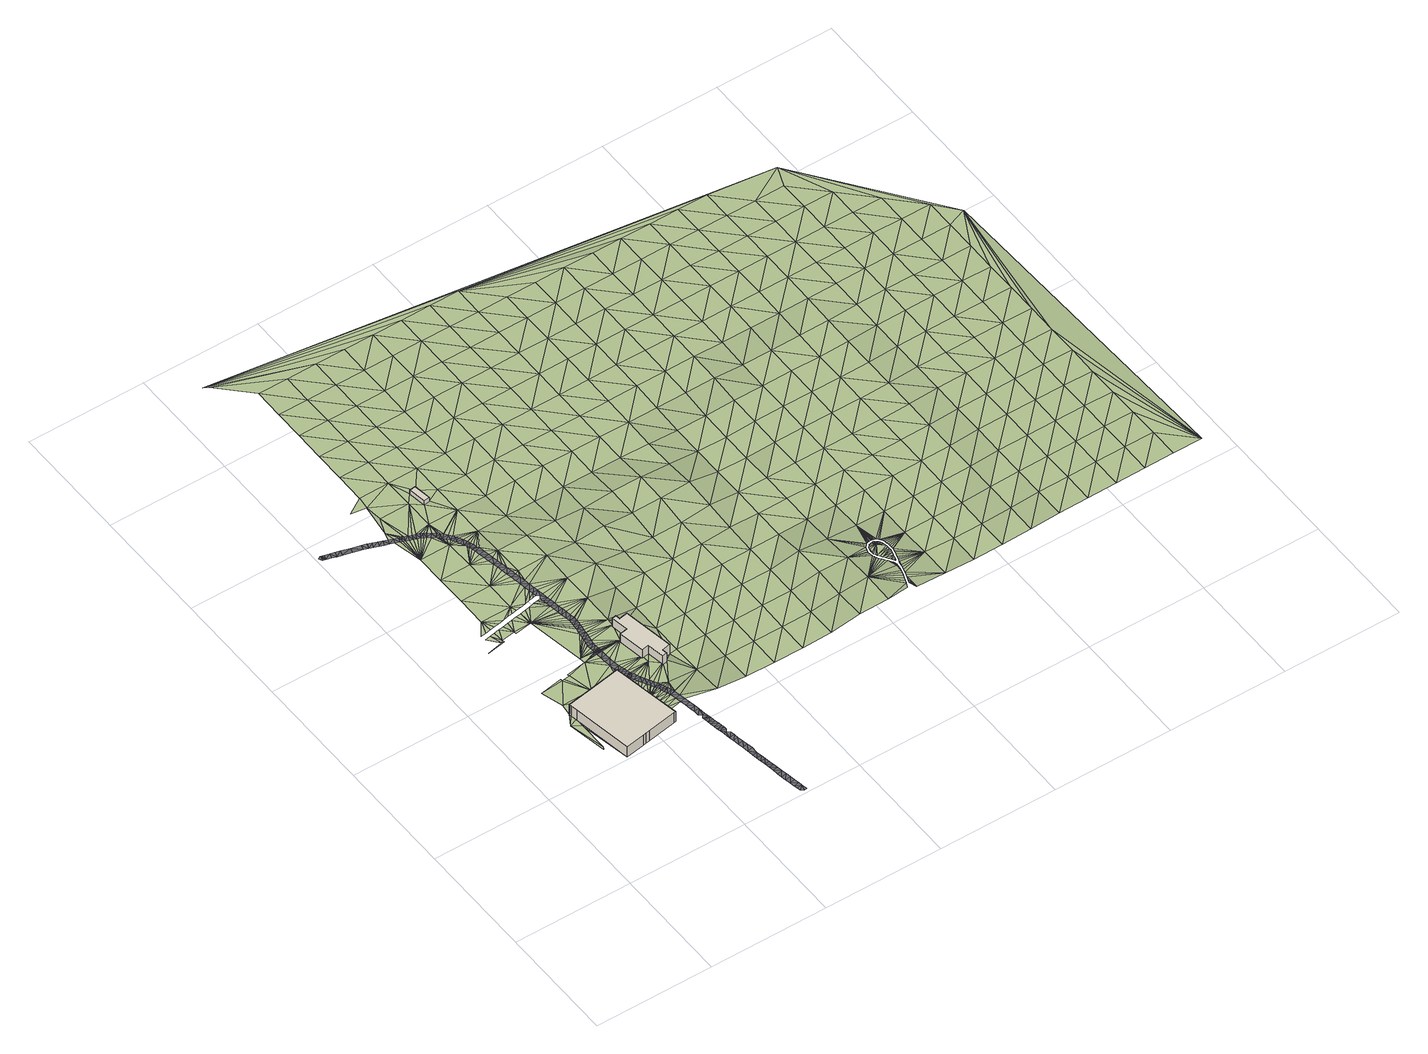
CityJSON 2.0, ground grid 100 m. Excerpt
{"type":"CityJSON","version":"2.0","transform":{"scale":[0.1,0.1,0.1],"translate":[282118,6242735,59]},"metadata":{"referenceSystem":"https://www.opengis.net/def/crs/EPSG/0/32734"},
"CityObjects":{
"building1":{"type":"Building","attributes":{"osm_building":"university","osm_building:levels":"3","osm_address":"Electrical, Electronic and Computer Engineering (Block A) Bellville 7530 Cape Town","plus_code":"4FRW3J9V+4F8","ground_height":64.08,"building_height":9.7,"roof_height":73.78},"geometry":[{"type":"Solid","lod":"1","boundaries":[[[[0,1,2,3]],[[1,4,5,2]],[[4,6,7,5]],[[6,8,9,7]],[[8,10,11,9]],[[10,12,13,11]],[[12,14,15,13]],[[14,16,17,15]],[[16,18,19,17]],[[18,20,21,19]],[[20,22,23,21]],[[22,24,25,23]],[[24,26,27,25]],[[26,28,29,27]],[[28,0,3,29]],[[3,2,5,7,9,11,13,15,17,19,21,23,25,27,29]],[[28,26,24,22,20,18,16,14,12,10,8,6,4,1,0]]]]}]},
"building2":{"type":"Building","attributes":{"osm_building":"grandstand","osm_building:levels":"2","osm_name":"CPUT Athletics Stadium","osm_address":"Bellville 7530 Cape Town","plus_code":"4FRW3J9V+8PF","ground_height":63.76,"building_height":6.9,"roof_height":70.66},"geometry":[{"type":"Solid","lod":"1","boundaries":[[[[30,31,32,33]],[[31,34,35,32]],[[34,36,37,35]],[[36,38,39,37]],[[38,40,41,39]],[[40,42,43,41]],[[42,44,45,43]],[[44,46,47,45]],[[46,48,49,47]],[[48,50,51,49]],[[50,52,53,51]],[[52,30,33,53]],[[33,32,35,37,39,41,43,45,47,49,51,53]],[[52,50,48,46,44,42,40,38,36,34,31,30]]]]}]},
"building3":{"type":"Building","attributes":{"osm_building":"service","osm_building:levels":"1","plus_code":"4FRW3JCV+3GG","ground_height":62.6,"building_height":4.1,"roof_height":66.7},"geometry":[{"type":"Solid","lod":"1","boundaries":[[[[54,55,56,57]],[[55,58,59,56]],[[58,60,61,59]],[[60,54,57,61]],[[57,56,59,61]],[[60,58,55,54]]]]}]},
"terrain1":{"type":"TINRelief","geometry":[{"type":"CompositeSurface","lod":"1","boundaries":[[[62,63,64]],[[65,64,63]],[[65,66,64]],[[65,10,66]],[[66,67,64]],[[68,64,67]],[[68,69,70]],[[70,71,72]],[[72,71,73]],[[69,74,70]],[[70,74,71]],[[75,76,77]],[[78,75,79]],[[71,74,80]],[[79,75,81]],[[82,83,84]],[[75,77,81]],[[74,85,80]],[[79,81,86]],[[84,87,82]],[[86,81,88]],[[69,89,74]],[[82,87,90]],[[88,81,91]],[[85,74,92]],[[90,93,82]],[[85,92,94]],[[91,95,88]],[[93,96,82]],[[95,91,97]],[[82,98,99]],[[97,91,100]],[[101,92,74]],[[74,89,101]],[[102,103,104]],[[105,91,106]],[[96,98,82]],[[107,104,103]],[[107,108,104]],[[108,109,104]],[[110,111,104]],[[112,104,109]],[[112,113,104]],[[104,113,114]],[[104,114,115]],[[104,115,116]],[[104,116,117]],[[104,117,118]],[[105,100,91]],[[118,119,104]],[[119,120,104]],[[104,120,121]],[[121,122,104]],[[123,104,122]],[[123,124,104]],[[124,110,104]],[[125,111,110]],[[111,125,126]],[[126,127,111]],[[111,127,128]],[[111,128,129]],[[129,130,111]],[[89,131,132]],[[98,96,133]],[[134,135,111]],[[136,131,135]],[[137,99,138]],[[111,130,139]],[[100,105,140]],[[141,142,143]],[[144,92,145]],[[131,146,132]],[[132,147,89]],[[148,143,149]],[[150,130,151]],[[136,135,152]],[[151,153,150]],[[150,153,154]],[[131,155,146]],[[154,156,150]],[[155,131,136]],[[157,148,158]],[[135,159,152]],[[160,150,156]],[[133,161,98]],[[89,147,162]],[[89,162,163]],[[164,159,135]],[[165,166,157]],[[167,160,168]],[[168,169,167]],[[167,169,170]],[[111,171,134]],[[172,173,166]],[[163,101,89]],[[170,174,175]],[[175,174,176]],[[175,176,177]],[[173,175,177]],[[178,164,135]],[[101,179,92]],[[135,134,178]],[[180,92,179]],[[111,139,171]],[[92,180,181]],[[132,146,182]],[[99,98,138]],[[132,182,183]],[[132,183,147]],[[105,184,140]],[[181,185,92]],[[105,186,184]],[[187,92,185]],[[188,92,187]],[[139,130,150]],[[92,188,189]],[[92,189,145]],[[145,190,144]],[[149,143,142]],[[161,191,98]],[[190,192,144]],[[150,160,167]],[[144,192,193]],[[149,158,148]],[[167,170,175]],[[194,186,144]],[[172,166,195]],[[195,166,196]],[[173,197,175]],[[158,165,157]],[[196,166,165]],[[172,197,173]],[[198,144,193]],[[144,198,199]],[[199,200,144]],[[201,202,203]],[[186,204,184]],[[200,205,144]],[[206,144,205]],[[191,207,98]],[[208,209,210]],[[201,203,211]],[[212,189,188]],[[206,213,144]],[[211,203,214]],[[194,144,213]],[[186,215,204]],[[216,203,137]],[[209,217,210]],[[214,203,218]],[[138,219,137]],[[207,220,98]],[[210,217,221]],[[222,218,203]],[[210,221,223]],[[224,186,194]],[[203,225,222]],[[224,226,186]],[[227,228,229]],[[228,227,230]],[[210,223,231]],[[232,215,186]],[[230,233,228]],[[186,226,234]],[[235,236,229]],[[237,236,235]],[[238,228,233]],[[235,239,237]],[[240,241,242]],[[243,242,241]],[[235,244,239]],[[238,245,228]],[[246,242,243]],[[247,225,203]],[[186,234,248]],[[242,246,249]],[[249,250,242]],[[250,251,242]],[[251,252,242]],[[228,245,253]],[[216,137,219]],[[252,254,242]],[[255,242,254]],[[256,186,248]],[[257,194,213]],[[253,258,228]],[[256,259,186]],[[260,194,257]],[[247,203,261]],[[262,138,98]],[[186,259,263]],[[244,264,265]],[[231,266,210]],[[267,194,260]],[[186,263,268]],[[220,269,98]],[[186,268,270]],[[264,271,265]],[[223,272,231]],[[273,186,270]],[[203,274,261]],[[224,194,267]],[[186,273,232]],[[275,271,264]],[[264,276,275]],[[264,277,276]],[[258,278,279]],[[264,280,277]],[[274,203,281]],[[280,264,282]],[[283,282,264]],[[283,264,284]],[[264,285,284]],[[240,279,278]],[[286,287,266]],[[264,288,285]],[[264,289,288]],[[281,203,216]],[[290,215,232]],[[291,289,264]],[[235,229,228]],[[292,293,294]],[[242,279,240]],[[295,296,220]],[[269,262,98]],[[235,264,244]],[[138,297,219]],[[290,298,299]],[[228,258,279]],[[290,232,298]],[[263,270,268]],[[300,301,293]],[[295,302,303]],[[300,255,301]],[[269,220,296]],[[304,291,305]],[[138,262,306]],[[306,307,138]],[[308,304,305]],[[299,298,309]],[[307,310,138]],[[311,308,305]],[[303,296,295]],[[312,299,309]],[[242,255,300]],[[310,313,138]],[[138,313,314]],[[311,305,315]],[[303,302,316]],[[314,297,138]],[[317,231,272]],[[272,318,317]],[[319,320,315]],[[321,322,323]],[[266,231,317]],[[216,324,281]],[[291,264,305]],[[319,325,320]],[[326,216,219]],[[327,279,242]],[[318,321,317]],[[328,323,322]],[[328,329,323]],[[228,330,235]],[[319,331,325]],[[332,219,297]],[[216,333,324]],[[319,334,331]],[[335,323,329]],[[332,336,219]],[[333,216,337]],[[338,219,336]],[[334,319,339]],[[340,219,338]],[[319,341,339]],[[323,335,342]],[[330,228,279]],[[343,337,216]],[[344,341,319]],[[340,345,219]],[[292,300,293]],[[219,345,346]],[[342,347,323]],[[346,326,219]],[[343,216,348]],[[349,323,347]],[[216,350,348]],[[350,216,351]],[[327,242,300]],[[352,351,216]],[[286,266,353]],[[323,349,354]],[[216,355,352]],[[319,315,305]],[[216,326,355]],[[344,356,357]],[[358,357,356]],[[359,358,356]],[[323,354,360]],[[317,321,323]],[[356,361,359]],[[362,323,360]],[[363,361,356]],[[363,356,364]],[[305,264,365]],[[323,362,366]],[[356,367,364]],[[368,369,370]],[[371,367,356]],[[372,368,370]],[[370,373,372]],[[373,370,374]],[[375,286,353]],[[356,344,319]],[[371,376,377]],[[378,327,50]],[[317,353,266]],[[376,379,377]],[[380,379,376]],[[381,374,382]],[[376,383,380]],[[384,381,382]],[[376,385,383]],[[374,370,382]],[[382,386,384]],[[376,387,385]],[[388,319,305]],[[389,386,382]],[[50,327,300]],[[389,382,390]],[[391,390,382]],[[392,391,382]],[[393,394,395]],[[323,54,317]],[[387,396,369]],[[394,393,397]],[[397,398,394]],[[366,399,400]],[[401,394,398]],[[366,400,323]],[[400,399,402]],[[319,388,403]],[[394,404,392]],[[405,394,401]],[[375,406,407]],[[356,376,371]],[[408,403,388]],[[409,404,394]],[[394,405,410]],[[394,410,411]],[[394,411,412]],[[394,412,413]],[[394,414,409]],[[413,414,394]],[[400,402,415]],[[370,369,396]],[[400,415,395]],[[300,416,50]],[[382,394,392]],[[406,375,353]],[[54,60,317]],[[353,317,60]],[[300,292,417]],[[54,323,400]],[[382,370,396]],[[50,418,403]],[[394,400,395]],[[396,387,376]],[[50,416,418]],[[419,420,407]],[[403,421,319]],[[353,60,58]],[[356,319,422]],[[292,423,417]],[[406,419,407]],[[400,424,54]],[[300,425,416]],[[382,426,394]],[[403,418,421]],[[427,420,428]],[[422,319,421]],[[426,382,396]],[[429,58,424]],[[353,58,430]],[[424,400,429]],[[356,431,376]],[[430,406,353]],[[417,425,300]],[[419,428,420]],[[432,418,416]],[[400,394,433]],[[434,435,436]],[[376,431,396]],[[437,434,427]],[[430,58,429]],[[431,356,422]],[[433,394,426]],[[438,436,439]],[[419,406,440]],[[416,425,432]],[[428,437,427]],[[421,418,441]],[[429,400,442]],[[406,430,440]],[[423,443,417]],[[444,426,396]],[[433,442,400]],[[428,419,445]],[[432,441,418]],[[444,396,431]],[[437,435,434]],[[421,446,422]],[[447,430,429]],[[448,443,423]],[[440,445,419]],[[449,425,417]],[[450,433,426]],[[447,429,442]],[[435,439,436]],[[422,446,431]],[[428,451,437]],[[446,421,441]],[[444,450,426]],[[440,430,452]],[[443,449,417]],[[445,451,428]],[[425,453,432]],[[452,430,447]],[[454,444,431]],[[442,433,455]],[[435,437,456]],[[450,457,433]],[[458,445,440]],[[425,449,453]],[[454,431,446]],[[451,456,437]],[[432,459,441]],[[433,457,455]],[[458,440,452]],[[438,439,460]],[[443,448,461]],[[462,447,442]],[[450,444,463]],[[451,445,464]],[[432,453,459]],[[465,444,454]],[[456,439,435]],[[446,441,466]],[[461,448,467]],[[442,455,462]],[[464,445,458]],[[449,443,468]],[[452,447,469]],[[444,465,463]],[[454,446,466]],[[470,457,450]],[[471,456,451]],[[466,441,459]],[[461,468,443]],[[447,462,469]],[[471,451,464]],[[472,453,449]],[[473,458,452]],[[450,463,470]],[[460,474,438]],[[454,475,465]],[[457,476,455]],[[477,439,456]],[[449,468,472]],[[466,475,454]],[[452,469,473]],[[477,456,471]],[[453,478,459]],[[455,476,462]],[[464,458,479]],[[457,470,476]],[[480,461,467]],[[465,481,463]],[[453,472,478]],[[465,475,481]],[[458,473,479]],[[460,439,477]],[[459,482,466]],[[483,471,464]],[[480,467,484]],[[468,461,485]],[[463,486,470]],[[474,487,438]],[[488,469,462]],[[476,489,462]],[[482,459,478]],[[481,486,463]],[[464,479,483]],[[490,475,466]],[[469,488,473]],[[477,471,491]],[[485,461,480]],[[462,489,488]],[[468,492,472]],[[476,470,493]],[[466,482,490]],[[486,494,470]],[[471,483,491]],[[495,481,475]],[[474,460,477]],[[468,485,492]],[[472,496,478]],[[476,493,489]],[[497,479,473]],[[470,494,493]],[[488,498,473]],[[487,499,438]],[[484,500,480]],[[495,475,490]],[[477,491,474]],[[478,496,482]],[[501,486,481]],[[479,497,483]],[[472,492,496]],[[473,498,497]],[[502,488,489]],[[500,484,503]],[[485,480,504]],[[486,501,494]],[[481,495,501]],[[493,502,489]],[[482,505,490]],[[506,498,488]],[[507,491,483]],[[504,480,500]],[[505,482,496]],[[497,508,483]],[[485,509,492]],[[499,510,438]],[[488,502,506]],[[490,511,495]],[[494,512,493]],[[491,507,474]],[[494,501,513]],[[483,508,507]],[[514,497,498]],[[485,504,509]],[[511,490,505]],[[492,515,496]],[[502,493,512]],[[494,513,512]],[[514,498,506]],[[500,503,516]],[[495,517,501]],[[518,508,497]],[[492,509,515]],[[517,495,511]],[[507,487,474]],[[519,505,496]],[[506,502,520]],[[516,503,521]],[[497,514,518]],[[522,504,500]],[[513,501,523]],[[502,512,520]],[[524,507,508]],[[496,515,519]],[[501,517,523]],[[509,504,522]],[[505,525,511]],[[522,500,516]],[[508,518,524]],[[514,506,526]],[[520,527,506]],[[512,513,528]],[[529,487,507]],[[505,519,525]],[[530,513,523]],[[517,511,531]],[[514,526,518]],[[526,506,527]],[[507,524,529]],[[532,516,521]],[[515,509,533]],[[528,520,512]],[[522,534,509]],[[513,530,528]],[[532,521,535]],[[511,525,531]],[[515,533,519]],[[536,523,517]],[[518,537,524]],[[534,533,509]],[[487,529,499]],[[516,538,522]],[[539,516,532]],[[540,527,520]],[[541,516,539]],[[526,537,518]],[[541,542,516]],[[523,536,530]],[[543,516,542]],[[517,531,536]],[[516,544,538]],[[528,540,520]],[[544,516,545]],[[545,516,546]],[[547,546,516]],[[547,516,548]],[[549,516,543]],[[548,516,550]],[[550,516,551]],[[525,519,552]],[[553,516,549]],[[522,554,534]],[[555,551,516]],[[524,556,529]],[[553,555,516]],[[522,538,557]],[[522,557,558]],[[522,558,559]],[[560,522,559]],[[561,562,563]],[[560,564,522]],[[565,522,564]],[[566,522,565]],[[567,522,566]],[[522,567,568]],[[561,563,569]],[[522,568,570]],[[522,570,571]],[[563,572,569]],[[519,533,552]],[[522,571,573]],[[573,574,522]],[[522,574,575]],[[575,554,522]],[[537,556,524]],[[576,528,530]],[[577,526,527]],[[578,527,540]],[[534,554,579]],[[579,580,534]],[[499,529,581]],[[580,582,534]],[[582,583,534]],[[549,584,553]],[[583,585,534]],[[530,536,576]],[[586,587,588]],[[553,584,589]],[[590,591,555]],[[590,555,553]],[[553,589,592]],[[593,590,553]],[[553,592,594]],[[594,593,553]],[[525,595,531]],[[596,572,563]],[[597,525,552]],[[598,599,600]],[[588,598,600]],[[600,599,601]],[[577,527,578]],[[556,581,529]],[[586,588,600]],[[534,585,602]],[[596,603,572]],[[604,605,606]],[[605,607,608]],[[609,610,611]],[[534,612,533]],[[600,613,586]],[[601,614,615]],[[616,617,618]],[[619,620,621]],[[622,619,623]],[[619,622,620]],[[614,604,624]],[[625,537,526]],[[608,607,616]],[[626,618,617]],[[626,623,618]],[[619,618,623]],[[627,613,600]],[[628,627,629]],[[616,618,630]],[[631,603,596]],[[631,596,632]],[[608,616,630]],[[629,627,600]],[[608,606,605]],[[604,606,633]],[[600,601,634]],[[635,540,528]],[[636,629,600]],[[633,637,604]],[[525,597,595]],[[528,576,638]],[[637,624,604]],[[600,639,636]],[[615,614,624]],[[601,615,634]],[[602,585,640]],[[602,640,641]],[[642,639,600]],[[643,632,644]],[[602,641,645]],[[642,600,646]],[[536,531,647]],[[644,648,643]],[[602,645,649]],[[650,646,600]],[[534,602,612]],[[651,648,644]],[[652,650,600]],[[602,649,653]],[[653,654,602]],[[526,577,625]],[[644,610,651]],[[655,656,657]],[[581,510,499]],[[652,600,658]],[[658,600,659]],[[602,654,660]],[[600,634,661]],[[662,659,600]],[[663,600,661]],[[663,662,600]],[[644,611,610]],[[602,660,664]],[[552,533,665]],[[540,635,578]],[[666,556,537]],[[655,602,664]],[[657,602,655]],[[657,667,602]],[[644,668,611]],[[602,667,669]],[[638,635,528]],[[668,644,670]],[[644,671,670]],[[669,672,602]],[[672,673,602]],[[602,673,674]],[[674,675,602]],[[676,602,675]],[[677,671,644]],[[678,677,644]],[[644,632,596]],[[679,678,644]],[[531,595,647]],[[679,644,680]],[[680,644,681]],[[552,665,597]],[[576,536,682]],[[683,681,644]],[[556,666,581]],[[683,644,684]],[[665,533,612]],[[537,625,666]],[[684,685,686]],[[687,686,685]],[[685,688,687]],[[438,510,689]],[[685,690,688]],[[690,685,691]],[[692,685,693]],[[685,692,694]],[[695,691,685]],[[696,685,694]],[[695,685,697]],[[698,685,696]],[[697,685,699]],[[700,699,685]],[[701,700,685]],[[698,702,685]],[[702,701,685]],[[576,682,638]],[[577,578,703]],[[704,705,676]],[[682,536,647]],[[704,706,705]],[[635,707,578]],[[708,705,706]],[[708,693,705]],[[676,705,602]],[[684,644,685]],[[709,510,581]],[[595,597,710]],[[577,703,625]],[[665,711,597]],[[703,578,707]],[[581,666,709]],[[612,602,712]],[[705,693,685]],[[713,644,596]],[[635,638,714]],[[597,711,710]],[[682,715,638]],[[716,647,595]],[[602,705,712]],[[717,665,612]],[[714,707,635]],[[666,625,718]],[[713,596,719]],[[714,638,715]],[[703,720,625]],[[644,721,685]],[[595,710,716]],[[709,722,510]],[[723,682,647]],[[718,709,666]],[[717,612,712]],[[625,720,718]],[[724,711,665]],[[721,644,713]],[[685,725,705]],[[726,703,707]],[[723,647,716]],[[727,707,714]],[[728,715,682]],[[665,717,724]],[[729,710,711]],[[725,685,721]],[[726,707,727]],[[722,709,718]],[[705,730,712]],[[731,720,703]],[[682,723,728]],[[713,719,732]],[[733,714,715]],[[711,724,729]],[[722,734,510]],[[717,712,730]],[[716,710,735]],[[705,725,730]],[[703,726,731]],[[736,718,720]],[[732,719,737]],[[733,715,728]],[[738,721,713]],[[739,727,714]],[[710,729,735]],[[724,717,740]],[[723,716,741]],[[720,731,736]],[[726,727,739]],[[734,722,718]],[[738,713,732]],[[717,730,740]],[[714,733,739]],[[725,721,742]],[[723,741,728]],[[741,716,735]],[[510,734,743]],[[718,736,734]],[[724,744,729]],[[731,726,745]],[[742,721,738]],[[740,746,724]],[[730,725,747]],[[728,748,733]],[[739,745,726]],[[749,732,737]],[[724,746,744]],[[748,728,741]],[[747,740,730]],[[750,735,729]],[[736,731,751]],[[725,742,747]],[[733,752,739]],[[749,737,753]],[[745,751,731]],[[732,754,738]],[[729,744,750]],[[752,733,748]],[[743,755,510]],[[756,746,740]],[[757,741,735]],[[734,736,758]],[[759,745,739]],[[749,754,732]],[[740,747,756]],[[751,758,736]],[[760,742,738]],[[757,735,750]],[[759,739,752]],[[761,748,741]],[[744,746,762]],[[760,738,754]],[[438,689,763]],[[764,746,756]],[[758,743,734]],[[742,765,747]],[[766,751,745]],[[741,757,761]],[[745,759,767]],[[749,753,768]],[[769,752,748]],[[746,764,762]],[[755,770,510]],[[771,750,744]],[[742,760,765]],[[745,767,766]],[[772,756,747]],[[758,751,773]],[[768,753,774]],[[748,761,769]],[[775,754,749]],[[776,759,752]],[[744,762,771]],[[756,772,764]],[[757,750,777]],[[747,765,772]],[[751,766,773]],[[755,743,758]],[[775,749,768]],[[752,769,776]],[[760,754,778]],[[757,777,761]],[[759,779,767]],[[771,777,750]],[[762,764,780]],[[770,781,510]],[[758,773,755]],[[767,779,766]],[[778,754,775]],[[764,772,780]],[[759,776,779]],[[760,782,765]],[[783,768,774]],[[762,784,771]],[[769,761,785]],[[777,786,761]],[[760,778,782]],[[762,780,784]],[[772,765,787]],[[769,785,776]],[[788,773,766]],[[783,774,789]],[[761,786,785]],[[779,790,766]],[[768,791,775]],[[781,689,510]],[[792,777,771]],[[773,788,755]],[[782,787,765]],[[784,793,771]],[[766,790,788]],[[780,772,794]],[[791,768,783]],[[775,795,778]],[[779,776,796]],[[792,771,793]],[[785,797,776]],[[794,784,780]],[[798,786,777]],[[794,772,787]],[[779,796,790]],[[795,775,791]],[[776,797,796]],[[788,770,755]],[[782,778,799]],[[777,792,798]],[[783,789,800]],[[801,785,786]],[[784,802,793]],[[803,788,790]],[[778,795,799]],[[804,784,794]],[[805,787,782]],[[800,789,806]],[[786,798,801]],[[796,803,790]],[[783,807,791]],[[808,797,785]],[[784,804,802]],[[792,793,809]],[[810,770,788]],[[805,782,799]],[[811,794,787]],[[807,783,800]],[[785,801,808]],[[788,803,810]],[[795,791,812]],[[792,809,798]],[[797,813,796]],[[809,793,802]],[[794,811,804]],[[811,787,805]],[[803,796,813]],[[812,791,807]],[[797,808,813]],[[770,810,781]],[[795,814,799]],[[798,815,801]],[[816,800,806]],[[809,815,798]],[[802,804,817]],[[810,803,818]],[[795,812,814]],[[811,819,804]],[[805,799,820]],[[801,821,808]],[[816,806,822]],[[818,803,813]],[[823,807,800]],[[804,819,817]],[[815,821,801]],[[824,809,802]],[[825,781,810]],[[820,799,814]],[[811,805,826]],[[816,823,800]],[[818,825,810]],[[812,807,827]],[[813,808,828]],[[824,802,817]],[[821,829,808]],[[826,819,811]],[[830,815,809]],[[826,805,820]],[[828,818,813]],[[827,807,823]],[[808,829,828]],[[825,689,781]],[[814,812,831]],[[809,824,830]],[[816,822,832]],[[819,833,817]],[[821,815,834]],[[818,835,825]],[[812,827,831]],[[819,826,833]],[[836,820,814]],[[821,834,829]],[[832,822,837]],[[815,830,834]],[[835,818,828]],[[816,838,823]],[[824,817,839]],[[840,689,825]],[[836,814,831]],[[833,841,817]],[[842,826,820]],[[843,828,829]],[[832,838,816]],[[825,835,840]],[[823,844,827]],[[824,839,830]],[[839,817,841]],[[834,843,829]],[[842,820,836]],[[833,826,845]],[[844,823,838]],[[846,832,837]],[[847,831,827]],[[835,828,848]],[[849,828,843]],[[845,841,833]],[[830,850,834]],[[826,842,845]],[[839,851,830]],[[846,838,832]],[[848,840,835]],[[847,827,844]],[[828,849,848]],[[852,836,831]],[[830,851,850]],[[840,763,689]],[[838,846,844]],[[853,843,834]],[[854,839,841]],[[852,831,847]],[[855,841,845]],[[846,847,844]],[[842,836,856]],[[843,853,849]],[[850,853,834]],[[857,840,848]],[[839,854,851]],[[854,841,855]],[[846,852,847]],[[856,836,852]],[[858,845,842]],[[840,857,763]],[[846,856,852]],[[859,850,851]],[[860,848,849]],[[853,861,849]],[[858,842,856]],[[854,859,851]],[[862,855,845]],[[848,860,857]],[[849,861,860]],[[853,850,863]],[[845,858,862]],[[859,864,850]],[[763,857,860]],[[854,855,865]],[[863,861,853]],[[863,850,864]],[[865,855,862]],[[866,859,854]],[[867,856,846]],[[861,868,860]],[[860,868,763]],[[866,854,865]],[[868,861,863]],[[869,864,859]],[[856,867,858]],[[859,866,869]],[[870,763,868]],[[870,863,864]],[[858,867,862]],[[863,870,868]],[[865,862,867]],[[870,864,869]],[[870,867,763]],[[866,865,867]],[[867,869,866]],[[867,870,869]]]}]},
"road1":{"type":"Road","attributes":{"osm_access":"private","osm_highway":"service","osm_is_in":"Bellville Campus, Cape Peninsula University of Technology, Bellville, Western Cape, South Africa","osm_lanes":"2","osm_maxspeed":"30","osm_name":"Mabaleng Way"},"geometry":[{"type":"MultiSurface","lod":"1","boundaries":[[[386,336,332]],[[374,314,313]],[[297,314,381]],[[386,332,297]],[[374,313,310]],[[368,307,306]],[[269,387,262]],[[368,306,262]],[[269,296,387]],[[310,373,374]],[[297,384,386]],[[384,297,381]],[[381,314,374]],[[372,310,307]],[[296,303,385]],[[336,386,389]],[[412,355,326]],[[392,345,340]],[[404,346,345]],[[412,326,346]],[[351,352,401]],[[355,405,401]],[[411,405,355]],[[355,401,352]],[[351,401,398]],[[340,338,390]],[[345,392,404]],[[392,340,391]],[[391,340,390]],[[346,404,409]],[[405,411,410]],[[412,411,355]],[[413,409,414]],[[413,412,346]],[[413,346,409]],[[390,338,389]],[[338,336,389]],[[190,145,284]],[[285,192,190]],[[192,288,193]],[[199,198,200]],[[289,205,200]],[[198,289,200]],[[193,289,198]],[[265,181,180]],[[239,101,163]],[[179,265,180]],[[275,185,181]],[[188,187,276]],[[188,277,212]],[[185,275,187]],[[280,189,212]],[[145,189,280]],[[265,179,101]],[[379,871,312]],[[312,309,379]],[[310,372,373]],[[316,383,303]],[[372,307,368]],[[368,262,369]],[[262,387,369]],[[377,309,298]],[[311,213,206]],[[257,315,260]],[[257,213,315]],[[296,385,387]],[[316,871,383]],[[232,371,298]],[[380,383,871]],[[385,303,383]],[[232,273,367]],[[270,367,273]],[[270,263,364]],[[206,205,291]],[[162,239,163]],[[872,873,874]],[[875,876,877]],[[876,875,874]],[[877,876,878]],[[872,874,875]],[[879,880,881]],[[882,883,884]],[[872,884,873]],[[881,883,879]],[[884,872,882]],[[885,886,887]],[[208,888,209]],[[887,889,890]],[[888,890,889]],[[876,891,878]],[[891,886,885]],[[208,890,888]],[[887,890,885]],[[891,876,886]],[[892,893,894]],[[879,895,880]],[[883,896,879]],[[883,882,896]],[[880,895,892]],[[893,897,898]],[[893,892,897]],[[880,892,894]],[[209,888,202]],[[324,333,362]],[[362,337,366]],[[402,337,343]],[[337,362,333]],[[324,362,360]],[[335,261,274]],[[281,324,349]],[[354,324,360]],[[274,281,349]],[[324,354,349]],[[348,350,393]],[[351,393,350]],[[351,397,393]],[[351,398,397]],[[348,393,395]],[[337,399,366]],[[348,415,402]],[[337,402,399]],[[395,415,348]],[[343,348,402]],[[217,201,211]],[[272,214,218]],[[272,218,222]],[[221,211,214]],[[209,201,217]],[[211,221,217]],[[214,223,221]],[[272,223,214]],[[222,318,272]],[[201,209,202]],[[321,225,247]],[[342,335,274]],[[274,347,342]],[[274,349,347]],[[247,261,335]],[[318,225,321]],[[321,247,322]],[[247,328,322]],[[247,329,328]],[[329,247,335]],[[225,318,222]],[[899,900,901]],[[902,903,904]],[[905,901,904]],[[902,906,903]],[[907,908,909]],[[910,911,912]],[[900,910,912]],[[908,911,909]],[[913,914,915]],[[915,916,917]],[[918,913,915]],[[916,919,920]],[[921,922,919]],[[906,902,913]],[[904,903,905]],[[911,910,909]],[[910,900,923]],[[899,901,905]],[[923,900,899]],[[915,914,916]],[[907,909,924]],[[254,252,158]],[[925,142,926]],[[149,293,158]],[[142,294,149]],[[195,196,251]],[[165,252,251]],[[252,165,158]],[[165,251,196]],[[195,251,172]],[[926,927,928]],[[929,930,931]],[[931,928,929]],[[931,930,907]],[[907,924,931]],[[928,925,926]],[[254,301,255]],[[254,158,301]],[[301,158,293]],[[294,293,149]],[[925,294,142]],[[928,927,929]],[[932,933,934]],[[935,936,937]],[[938,939,935]],[[937,932,934]],[[940,941,942]],[[943,933,942]],[[933,943,934]],[[943,942,941]],[[944,940,942]],[[938,945,939]],[[937,946,932]],[[939,936,935]],[[937,936,946]],[[947,939,948]],[[948,939,945]],[[922,921,949]],[[950,951,952]],[[953,954,952]],[[955,951,950]],[[913,918,906]],[[917,916,920]],[[920,919,922]],[[955,956,957]],[[921,954,949]],[[958,959,960]],[[960,961,958]],[[944,960,959]],[[959,940,944]],[[958,961,962]],[[954,953,949]],[[952,963,953]],[[951,963,952]],[[957,956,962]],[[957,951,955]],[[956,958,962]],[[212,277,280]],[[282,145,280]],[[183,236,147]],[[239,244,101]],[[282,283,145]],[[289,193,288]],[[284,285,190]],[[145,283,284]],[[192,285,288]],[[289,291,205]],[[146,155,136]],[[182,229,183]],[[136,227,146]],[[265,101,244]],[[276,277,188]],[[275,181,271]],[[265,271,181]],[[276,187,275]],[[182,146,227]],[[320,224,267]],[[334,234,226]],[[344,256,248]],[[226,224,334]],[[380,871,379]],[[361,363,259]],[[263,259,363]],[[259,256,361]],[[206,308,311]],[[267,260,315]],[[213,311,315]],[[248,234,344]],[[379,309,377]],[[377,298,371]],[[367,270,364]],[[363,364,263]],[[371,232,367]],[[320,267,315]],[[206,304,308]],[[291,304,206]],[[227,136,152]],[[162,147,239]],[[171,139,253]],[[258,139,150]],[[278,150,167]],[[139,258,253]],[[171,253,245]],[[164,178,245]],[[245,238,164]],[[245,134,171]],[[245,178,134]],[[164,238,159]],[[243,175,197]],[[250,249,197]],[[250,172,251]],[[250,197,172]],[[246,197,249]],[[240,278,167]],[[258,150,278]],[[241,240,167]],[[241,167,243]],[[246,243,197]],[[243,167,175]],[[147,237,239]],[[152,159,230]],[[224,325,331]],[[236,237,147]],[[224,331,334]],[[334,339,234]],[[339,341,234]],[[357,256,344]],[[234,341,344]],[[325,224,320]],[[183,229,236]],[[227,152,230]],[[233,230,159]],[[227,229,182]],[[359,256,358]],[[359,361,256]],[[256,357,358]],[[159,238,233]]]}]}
},
"vertices":[
[1054,1650,44],[790,1603,44],[790,1603,148],[1054,1650,148],[580,1568,44],[580,1568,148],[583,1548,44],[583,1548,148],[590,1494,44],[590,1494,148],[676,989,44],[676,989,148],[835,1018,44],[835,1018,148],[860,1022,44],[860,1022,148],[892,1027,44],[892,1027,148],[1137,1070,44],[1137,1070,148],[1156,1074,44],[1156,1074,148],[1100,1387,44],[1100,1387,148],[1091,1438,44],[1091,1438,148],[1067,1575,44],[1067,1575,148],[1057,1628,44],[1057,1628,148],
[1375,2072,19],[1368,2110,19],[1368,2110,117],[1375,2072,117],[1332,2104,19],[1332,2104,117],[1356,1959,19],[1356,1959,117],[1291,1948,19],[1291,1948,117],[1327,1729,19],[1327,1729,117],[1390,1739,19],[1390,1739,117],[1414,1594,19],[1414,1594,117],[1454,1601,19],[1454,1601,117],[1447,1644,19],[1447,1644,117],[1519,1656,19],[1519,1656,117],[1447,2084,19],[1447,2084,117],
[925,3844,36],[976,3852,36],[976,3852,77],[925,3844,77],[953,3998,36],[953,3998,77],[902,3990,36],[902,3990,77],
[578,1145,47],[590,1167,47],[522,1467,48],[590,1417,48],[590,1494,48],[583,1548,48],[580,1568,48],[790,1603,48],[590,1667,48],[726,1861,48],[537,1847,48],[723,1879,48],[839,1667,49],[590,2416,47],[455,2387,46],[610,2413,47],[514,2507,47],[558,2515,47],[745,1864,48],[606,2432,47],[590,2666,46],[507,2550,46],[550,2558,46],[797,1873,48],[601,2522,47],[594,2566,46],[645,2530,47],[1053,1650,53],[637,2573,46],[725,2452,48],[963,1918,48],[681,2581,46],[794,1888,48],[689,2538,47],[725,2589,49],[732,2545,49],[839,2666,49],[590,2915,48],[776,2553,49],[1087,1788,53],[1156,1074,52],[1156,1218,52],[1100,1388,51],[864,2455,48],[728,2432,48],[1149,1256,52],[1142,1295,51],[1136,1333,51],[1136,1383,51],[1091,1438,51],[1129,1371,51],[1129,1372,51],[1129,1373,51],[1129,1374,51],[1129,1375,51],[1130,1377,51],[1130,1378,51],[1131,1379,51],[1132,1380,51],[1132,1381,51],[1133,1382,51],[1134,1382,51],[1135,1383,51],[1137,1384,51],[1138,1384,51],[1139,1384,51],[1140,1384,51],[1141,1384,51],[1142,1384,51],[1057,1628,53],[1087,1667,53],[768,2597,49],[1165,1547,53],[1067,1575,53],[1126,1630,53],[590,3165,45],[839,2915,52],[1198,1490,51],[819,2561,49],[1184,1183,52],[1296,1211,48],[1178,1222,52],[956,1963,48],[1075,1954,53],[1125,1633,53],[1102,1711,53],[1171,1260,52],[1288,1260,48],[1215,1461,48],[1143,1383,51],[1132,1617,53],[1144,1383,51],[1145,1383,51],[1125,1631,53],[1146,1382,51],[1164,1298,51],[1279,1307,48],[1138,1604,53],[1147,1381,51],[812,2604,49],[1095,1737,53],[1094,1740,53],[1150,1576,53],[1270,1333,48],[1158,1337,51],[1231,1434,48],[1148,1381,51],[1149,1380,51],[1149,1379,51],[1181,1518,51],[1252,1382,48],[1151,1375,51],[1150,1378,51],[1238,1418,48],[1150,1377,51],[1150,1376,51],[1163,1549,53],[1081,1836,53],[1081,1838,53],[1078,1882,53],[1117,1659,53],[1110,1685,53],[863,2568,49],[1076,1926,53],[872,2456,48],[1075,1934,53],[1075,1942,53],[1075,1948,53],[1074,1963,53],[855,2612,49],[1073,1973,53],[1072,2003,53],[1087,2166,53],[1259,1361,48],[1259,1360,48],[1246,1401,48],[1070,2033,53],[1070,2036,53],[1071,2038,53],[575,3645,37],[538,3659,37],[590,3415,40],[907,2576,49],[1076,2069,53],[1081,2100,53],[899,2620,49],[518,3714,37],[554,3700,37],[535,3777,37],[592,3639,37],[1075,1943,53],[1086,2128,53],[609,3633,37],[950,2584,49],[839,3415,44],[590,3687,37],[637,3622,37],[839,3165,52],[943,2627,49],[607,3680,37],[664,3612,37],[625,3674,37],[1100,2214,53],[692,3602,37],[1102,2238,53],[1166,1647,53],[1336,1667,47],[1159,1671,53],[1172,1636,53],[590,3914,33],[1075,2505,56],[1178,1623,53],[1105,2261,53],[1327,1729,47],[1152,1697,53],[1145,1723,53],[1190,1595,53],[1138,1748,53],[1270,1455,48],[1271,1453,48],[1336,1417,48],[1278,1435,48],[1131,1794,53],[1203,1568,53],[1286,1418,48],[717,3592,39],[1106,2284,53],[1287,1416,48],[1294,1395,48],[1300,1375,48],[1311,1348,48],[1219,1540,48],[1321,1321,48],[1322,1319,48],[1106,2306,56],[1090,2156,53],[1236,1512,48],[1100,2345,56],[1090,2157,53],[734,3582,39],[1026,2805,57],[1093,2385,56],[1291,1948,48],[1125,1842,53],[573,4058,33],[1095,2185,53],[1087,2416,55],[1033,2760,54],[1087,2425,56],[1122,1885,53],[652,3663,37],[1081,2465,56],[752,3571,39],[1120,1928,53],[1119,1937,53],[1119,1945,53],[1253,1484,48],[1414,1594,47],[1119,1950,53],[779,3549,39],[1118,1956,53],[1118,1957,53],[1118,1966,53],[1118,1975,53],[590,4164,33],[447,4075,33],[1116,2005,53],[1115,2033,53],[994,2592,54],[1120,2062,53],[1585,1167,46],[1331,1268,48],[1340,1219,48],[986,2635,54],[1041,2715,54],[981,3075,54],[1068,2545,54],[1028,2598,54],[1585,1417,28],[1322,1317,48],[1020,2641,54],[1047,2680,54],[1125,2092,53],[1332,2104,48],[1018,2850,57],[1011,2895,57],[1125,2093,53],[1063,2575,54],[1003,2940,57],[1129,2121,53],[1059,2603,54],[996,2985,57],[989,3030,57],[1133,2149,53],[1052,2647,54],[839,3914,36],[680,3653,37],[1336,2166,48],[1138,2178,53],[707,3643,37],[735,3633,39],[839,3665,39],[807,3528,44],[1143,2207,53],[935,3334,44],[1454,1601,47],[737,3632,39],[739,3631,39],[1390,1740,47],[1143,2208,53],[974,3120,54],[822,3512,44],[1146,2232,53],[757,3619,39],[966,3165,54],[837,3497,44],[959,3210,52],[1149,2256,53],[951,3255,52],[1149,2259,53],[776,3608,39],[856,3473,44],[1150,2283,53],[946,3285,52],[942,3313,44],[778,3606,39],[875,3448,44],[806,3584,39],[886,3430,44],[897,3412,44],[913,3383,44],[839,4164,35],[835,3562,39],[928,3355,44],[1336,2416,56],[1150,2308,56],[1150,2310,56],[1150,2311,56],[837,3560,39],[1143,2351,56],[853,3544,39],[1137,2392,56],[1131,2432,56],[1356,1959,48],[869,3527,44],[1124,2472,56],[1062,2857,57],[1069,2812,57],[1087,2915,57],[1118,2512,56],[1054,2902,57],[1047,2947,57],[1039,2992,57],[590,4414,32],[1336,2666,48],[1112,2552,54],[1447,1644,47],[1107,2582,54],[1099,2632,54],[1032,3037,57],[1087,3165,54],[1090,2687,54],[1025,3082,54],[1084,2722,54],[1017,3128,54],[1077,2767,54],[1368,2110,48],[1010,3172,54],[1002,3218,54],[995,3262,54],[995,3263,54],[923,3453,44],[1087,3415,40],[911,3472,44],[1336,2915,62],[935,3435,44],[936,3433,44],[871,3525,44],[1087,3665,38],[952,3404,44],[891,3499,44],[1447,2084,48],[990,3293,40],[967,3374,40],[839,4414,35],[590,4663,35],[1375,2072,48],[985,3322,40],[968,3372,40],[969,3371,40],[976,3348,40],[984,3326,40],[984,3324,40],[910,3473,44],[1585,1667,19],[1833,1417,13],[1585,1916,20],[839,4663,36],[590,4913,38],[1585,2166,16],[1585,2416,11],[1833,1167,18],[976,3852,39],[1833,1667,15],[1336,3165,58],[590,5163,38],[839,4913,38],[1087,3914,39],[1087,4164,39],[1585,2666,46],[1833,1916,18],[1336,3415,43],[590,5413,38],[839,5413,38],[342,5662,36],[839,5163,38],[299,5692,36],[1087,5413,39],[1087,4414,38],[1833,2166,14],[1336,3665,33],[2082,1417,12],[1585,2915,46],[1087,4663,39],[1833,2416,12],[1336,3914,37],[2082,1167,11],[2082,1667,16],[1585,3165,54],[1087,4913,40],[1336,4164,39],[2082,1916,21],[1833,2666,19],[1585,3665,37],[1087,5163,40],[1585,3415,40],[1336,4414,39],[2082,2166,13],[1336,5413,39],[2330,1417,11],[1585,3914,40],[1833,3165,38],[1336,4663,40],[1833,2915,68],[2082,2416,4],[2330,1167,10],[2330,1667,18],[1585,4164,39],[1833,3415,40],[1336,4913,40],[2330,1916,19],[1585,4414,39],[1585,5413,39],[2082,2666,9],[1833,3665,40],[1336,5163,39],[2330,2166,11],[1585,4663,39],[2579,1417,15],[2082,2915,51],[2330,2416,5],[1585,4913,38],[2579,1167,16],[2579,1667,17],[2082,3165,56],[1833,5413,38],[1833,4164,39],[1833,3914,40],[2330,2666,12],[1585,5163,38],[2579,1916,20],[2082,3665,39],[2082,3415,38],[2330,2915,50],[2579,2166,16],[1833,4663,39],[1833,4414,39],[2082,5413,38],[2827,1417,47],[2330,3165,55],[2082,3914,40],[2827,1167,60],[2827,1667,59],[2579,2416,28],[2082,4164,40],[1833,5163,38],[1833,4913,38],[2827,1916,62],[2330,5413,37],[2579,2666,44],[2330,3665,36],[2330,3415,33],[2082,4414,40],[2827,2166,17],[3076,1417,72],[2579,2915,66],[2082,4663,39],[2827,2416,21],[2330,3914,40],[3076,1167,62],[3076,1667,58],[2579,3165,37],[2082,4913,37],[2827,2666,20],[2330,4414,42],[2330,4164,42],[2579,3665,33],[2082,5163,37],[2579,3415,29],[2827,2915,18],[3284,1236,40],[3076,2166,22],[3076,1916,34],[3264,1198,40],[2827,3165,14],[2330,4663,41],[3238,1595,40],[3292,1261,40],[2579,3914,41],[3301,1286,40],[3310,1311,41],[3318,1336,41],[3238,1594,40],[3245,1581,40],[3251,1567,40],[3252,1566,40],[3263,1547,40],[3324,1358,41],[3275,1528,41],[3287,1510,41],[3076,2416,21],[3325,1417,41],[3250,1689,40],[3300,1492,41],[2330,4913,39],[3238,1596,40],[3237,1597,40],[3234,1617,40],[3231,1637,40],[3304,1228,40],[3304,1227,40],[3325,1167,40],[3231,1638,40],[3231,1639,40],[3231,1640,40],[3232,1641,40],[3232,1642,40],[3313,1253,40],[3240,1663,40],[3247,1685,40],[3322,1279,40],[3248,1686,40],[3248,1687,40],[3249,1688,40],[2827,3415,15],[2579,4414,43],[2579,4164,44],[3260,1701,40],[3271,1712,40],[2330,5163,38],[3272,1713,40],[3273,1714,40],[3329,1380,41],[3274,1714,40],[3260,1656,40],[3254,1637,40],[3256,1620,40],[3332,1403,41],[3313,1474,41],[3300,1491,41],[3334,1425,41],[3324,1458,41],[3329,1441,41],[3076,2915,11],[3573,1167,26],[3076,2666,21],[3259,1602,40],[3265,1590,40],[3325,1667,40],[3271,1577,40],[3325,1916,22],[3330,1304,41],[3294,1540,41],[3306,1522,41],[3372,1536,41],[3318,1504,41],[3365,1513,41],[3356,1423,41],[3354,1401,41],[3363,1437,41],[3325,2166,13],[3267,1676,40],[3282,1559,40],[3380,1600,40],[3330,1487,41],[3343,1469,41],[3355,1476,41],[3350,1462,41],[3347,1458,41],[3348,1457,41],[3345,1466,41],[3345,1467,41],[3380,1583,40],[2579,4663,42],[3344,1468,41],[3276,1685,40],[3285,1695,40],[3294,1697,40],[3359,1490,41],[3339,1329,41],[3339,1330,41],[3376,1552,40],[3378,1617,40],[2827,3914,45],[3304,1700,40],[3380,1568,40],[2827,3665,34],[3315,1700,40],[3275,1715,40],[3276,1715,40],[3325,1701,40],[3345,1353,41],[3573,1417,26],[3288,1718,40],[3334,1697,40],[3076,3165,9],[3351,1376,41],[3300,1722,40],[3343,1694,40],[3351,1377,41],[3350,1688,40],[3301,1722,40],[3302,1722,40],[3328,1723,40],[3329,1722,40],[3330,1722,40],[3356,1682,40],[3362,1672,40],[3315,1722,40],[3375,1633,40],[3368,1661,40],[3372,1647,40],[3327,1723,40],[3325,2416,17],[2579,4913,39],[3331,1722,40],[3370,1453,41],[3342,1718,40],[3371,1455,41],[3376,1469,41],[3353,1714,40],[3353,1713,40],[3354,1713,40],[3355,1712,40],[3356,1712,40],[3380,1483,41],[3380,1484,41],[3387,1507,41],[3393,1530,41],[3398,1547,40],[3076,3415,14],[3402,1563,40],[3402,1564,40],[3573,1667,16],[3402,1565,40],[3402,1567,40],[3402,1584,40],[4319,5163,33],[3402,1601,40],[3402,1602,40],[3374,1695,40],[3374,1696,40],[3375,1694,40],[3399,1620,40],[3381,1682,40],[3397,1637,40],[3388,1670,40],[3397,1638,40],[3393,1653,40],[3389,1668,40],[3388,1669,40],[2827,4414,45],[3364,1705,40],[3573,1916,16],[3372,1697,40],[2827,4164,46],[3373,1697,40],[2579,5163,38],[3325,2915,21],[3325,2666,23],[3573,2166,16],[3822,1417,15],[3076,3914,44],[3076,3665,34],[3325,3165,19],[3573,2416,15],[2827,4913,41],[3822,1167,14],[2827,4663,42],[3822,1667,16],[2827,5163,39],[3325,3415,21],[3573,2666,21],[3822,1916,17],[3076,4414,45],[3076,4164,46],[3325,3665,38],[3573,2915,23],[3822,2166,15],[3076,4663,43],[4070,1417,16],[3325,3914,45],[3076,5163,39],[3573,3165,23],[3076,4913,41],[4070,1167,16],[4070,1667,16],[3325,4164,42],[3822,2416,16],[3573,3415,21],[4070,1916,17],[3325,5163,38],[3822,2915,21],[3325,4414,42],[3822,2666,19],[4070,2166,18],[3573,3665,23],[4319,1417,28],[3822,3165,21],[3325,4663,41],[3573,3914,38],[4319,1167,24],[4319,1667,30],[3573,5163,35],[4070,2416,18],[3822,3415,21],[3325,4913,38],[3573,4164,41],[4319,1916,24],[3822,3665,22],[4070,2915,19],[4885,5089,36],[4070,2666,19],[4319,2166,23],[3573,4663,41],[3573,4414,41],[4567,1417,41],[3822,3914,36],[3822,5163,35],[4070,3165,19],[4319,2416,23],[3573,4913,38],[4567,1167,41],[4567,1667,40],[3822,4164,42],[4070,3415,19],[4567,1916,40],[3822,4414,41],[4319,2666,23],[4070,5163,33],[4567,2166,39],[4816,1417,44],[4319,2915,25],[4070,3914,35],[4070,3665,23],[4567,2416,39],[3822,4913,37],[4816,1167,44],[3822,4663,40],[4816,1667,43],[4319,3415,24],[4319,3165,24],[4567,2666,38],[4816,1916,42],[4070,4414,41],[4070,4164,42],[4319,3665,28],[4816,2166,42],[5064,1417,47],[4319,3914,37],[4567,3165,39],[4070,4663,38],[4567,2915,39],[4816,2416,41],[5064,1167,47],[5064,1667,45],[4319,4164,42],[4567,3415,39],[4070,4913,35],[4816,2666,40],[5064,1916,44],[4319,4414,42],[5064,2166,43],[4567,3665,39],[5313,1417,49],[4816,3165,41],[4319,4663,38],[4816,2915,40],[5064,2416,42],[4567,3914,41],[5313,1167,48],[5313,1667,46],[4816,3415,42],[4319,4913,35],[5064,2666,41],[5313,1916,44],[4567,4414,42],[4567,4164,43],[4816,3665,43],[5313,2166,42],[5562,1417,50],[5064,2915,42],[4816,3914,44],[4567,4663,38],[5313,2416,41],[5562,1167,52],[5562,1667,45],[5064,3415,44],[4567,4913,36],[5064,3165,43],[5313,2666,41],[4816,4164,44],[5562,1916,38],[5313,2915,41],[5810,1167,51],[5562,2166,36],[4816,4663,39],[4816,4414,43],[5064,3914,44],[5064,3665,44],[5562,2416,38],[5064,4164,44],[5313,3415,42],[5313,3165,42],[5562,2666,34],[4816,4913,37],[5562,2915,38],[5313,3665,42],[5064,4663,37],[5064,4414,41],[5562,3165,38],[5313,4164,40],[5313,3914,41],[5562,3415,39],[5562,3665,40],[5722,3978,37],[5313,4414,38],[5562,3914,39],[5562,4164,38],
[1077,2629,54],[255,3802,32],[243,3760,35],[320,3738,35],[332,3780,35],[358,3727,35],[371,3769,35],[372,3768,35],[101,3846,31],[50,3815,31],[89,3804,31],[178,3824,31],[128,3793,31],[166,3782,33],[445,3741,35],[393,3713,35],[430,3700,35],[502,3673,37],[466,3686,35],[481,3727,37],[409,3755,35],[48,3861,31],[24,3823,31],[36,3819,31],[63,3857,31],[140,3835,31],[34,3865,31],[9,3850,31],[1392,918,43],[1345,937,43],[1349,911,43],[1360,846,43],[1404,853,43],[1355,878,43],[1398,886,43],[1408,831,43],[1353,1018,43],[1335,994,43],[1381,986,43],[1383,970,43],[1337,979,43],[1340,963,43],[1365,823,43],[1372,781,41],[1394,784,41],[1382,724,41],[1419,767,41],[1411,810,43],[1388,687,41],[1425,732,41],[1396,640,41],[1432,695,41],[1388,944,43],[1374,1022,43],[1348,1170,48],[1305,1162,48],[1314,1113,48],[1357,1120,48],[1321,1073,48],[1327,1037,43],[1364,1081,48],[1522,178,26],[1515,219,26],[1478,170,26],[1493,88,26],[1536,95,26],[1486,129,26],[1498,56,26],[1542,64,26],[1457,294,34],[1464,253,26],[1507,260,26],[1471,211,26],[1500,301,28],[1503,27,27],[1529,137,26],[1551,13,27],[1529,9,27],[1440,648,41],[1421,500,34],[1464,508,28],[1413,547,41],[1448,601,41],[1405,593,41],[1428,459,34],[1435,418,34],[1471,466,28],[1442,376,34],[1450,335,34],[1493,343,28],[1486,384,28],[1479,425,28],[1456,554,41]
]}
